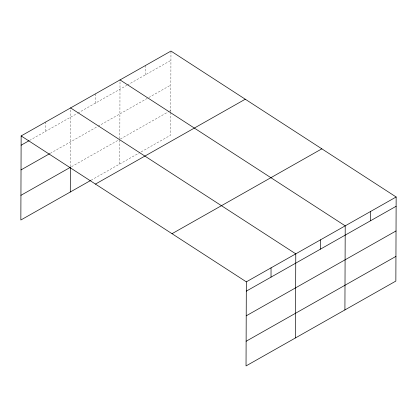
<?xml version="1.0" encoding="UTF-8"?>
<svg xmlns="http://www.w3.org/2000/svg" width="417" height="417" viewBox="0 0 417 417"><rect width="100%" height="100%" fill="white"/><g stroke="black" fill="none" stroke-linecap="round" stroke-linejoin="round"><path stroke-width="0.31" stroke-dasharray="2.08 1.56" d="M45.834 131.214L45.865 121.926M70.379 166.691L70.582 107.925M95.269 103.213L95.305 93.924M119.731 164.001L119.815 139.32M119.82 138.684L120.023 79.918M145.46 74.784L145.491 65.495M170.746 112.418L170.668 135.15L140.67 152.142M170.751 111.766L170.965 51.067M29.539 140.446L77.291 113.398M77.854 113.08L126.784 85.365M127.352 85.042L170.928 60.356M50.238 153.352L97.432 126.622M97.995 126.304L148.207 97.859M148.77 97.542L170.845 85.037M71.5 166.691L118.131 140.274M120.383 139.002L169.057 111.428M169.625 111.11L170.756 110.469M91.078 180.233L140.107 152.46"/><path stroke-width="0.63" d="M21.142 135.926L246.332 281.85L246.035 365.933L395.858 281.074L396.15 196.991L170.965 51.067L21.142 135.926L20.85 220.009L90.515 180.551M70.291 192.008L70.374 167.326L20.939 195.328M271.019 277.138L271.05 267.85M295.476 337.932L295.773 253.849L70.582 107.925M320.459 249.137L320.491 239.843M344.916 309.925L345.213 225.842L120.023 79.918M370.65 220.708L370.682 211.414M21.111 145.22L28.976 140.764M21.027 169.901L49.68 153.67M95.457 184.085L245.274 99.22M172.018 233.697L321.841 148.833M246.332 281.85L396.15 196.991M246.301 291.144L396.119 206.279M246.212 315.825L396.03 230.961M246.124 341.252L395.942 256.392"/></g></svg>
